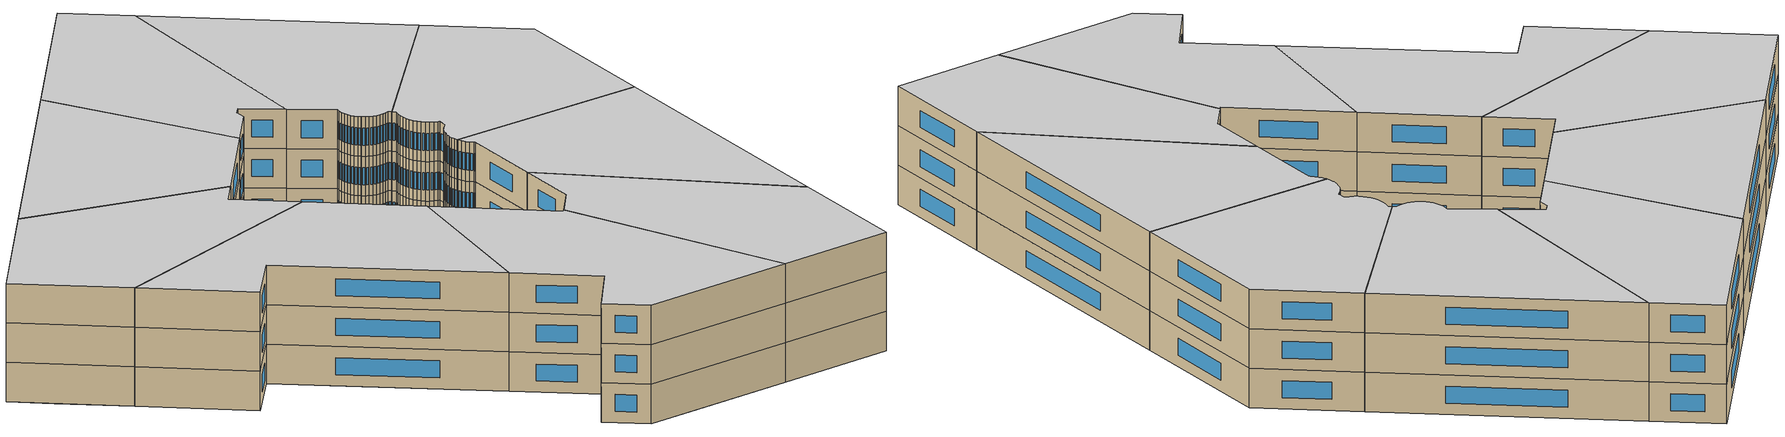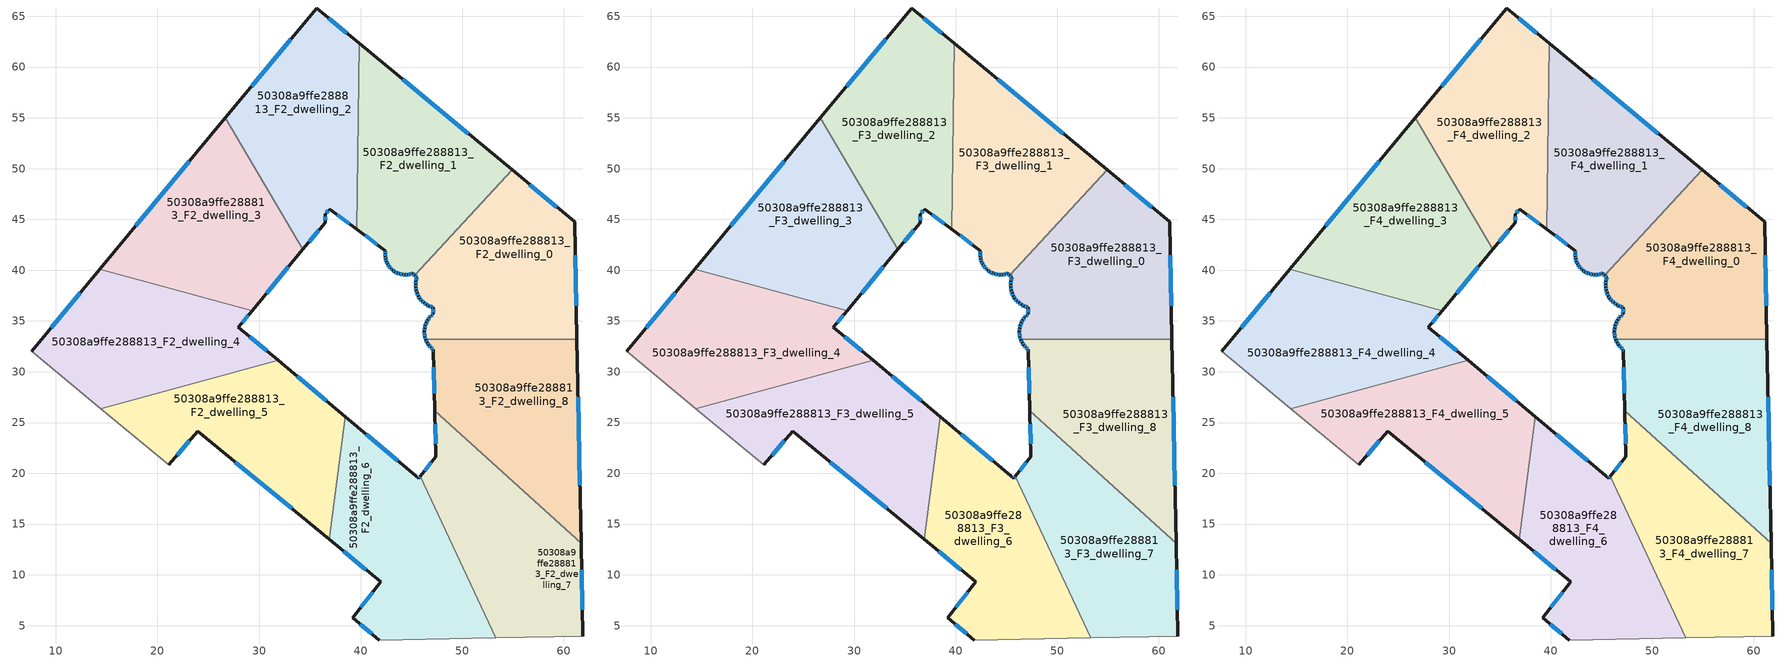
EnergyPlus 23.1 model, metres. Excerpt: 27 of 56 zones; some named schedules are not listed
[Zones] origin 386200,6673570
50308a9ffe288813_F2_dwelling_0
 floor to 50308a9ffe288813_F1_dwelling_8 (EU_floor_Construction): 61.07,44.76 61.21,37.55 46.39,34.59 46.48,34.84 46.62,35.1 46.79,35.34 46.99,35.55 47.15,35.69 47.14,36.33 47.03,36.36 46.76,36.47 46.49,36.61 46.25,36.78 46.03,36.98 45.85,37.21 45.69,37.46 45.57,37.73 45.48,38.02 45.43,38.31 45.42,38.61 45.45,38.9 45.51,39.19 45.54,39.28 45.32,39.49 54.91,49.87 z6
 floor to 50308a9ffe288813_F1_dwelling_7 (EU_floor_Construction): 61.21,37.55 61.3,33.21 46.41,33.21 46.34,33.42 46.3,33.7 46.29,33.91 46.29,34 46.31,34.29 46.38,34.57 46.39,34.59 z6
 wall outside (EU_wall_Construction): 45.69,37.45 45.85,37.21 46.03,36.98 46.25,36.78 46.49,36.61 46.76,36.47 47.03,36.36 47.14,36.33 47.15,35.69 46.99,35.55 46.79,35.34 46.62,35.1 46.48,34.84 46.38,34.57 46.31,34.29 46.29,34 46.29,33.91 46.3,33.7 46.34,33.42 46.41,33.21 / 45.32,39.49 45.54,39.28 45.51,39.19 45.45,38.9 45.42,38.61 45.43,38.31 45.48,38.02 45.57,37.73 45.69,37.46 / 61.3,33.21 61.07,44.76 54.91,49.87 z6:9
 wall to 50308a9ffe288813_F2_dwelling_8 (EU_wall_Construction): 46.41,33.21 61.3,33.21 z6:9
 wall to 50308a9ffe288813_F2_dwelling_1 (EU_wall_Construction): 54.91,49.87 45.32,39.49 z6:9
 window (EU_Window_Construction): 46.36,33.36 46.39,33.27 / 46.31,33.62 46.33,33.5 / 46.29,33.85 46.29,33.76 / 46.31,34.2 46.29,34.08 / 46.36,34.49 46.33,34.37 / 46.45,34.77 46.41,34.65 / 46.58,35.03 46.52,34.92 / 46.74,35.27 46.67,35.17 / 46.93,35.49 46.84,35.4 / 47.1,35.65 47.03,35.59 / 47.14,36.15 47.15,35.87 / 47.06,36.35 47.11,36.34 / 46.84,36.44 46.95,36.39 / 46.57,36.57 46.68,36.51 / 46.32,36.73 46.42,36.66 / 46.1,36.92 46.19,36.84 / 45.9,37.14 45.98,37.05 / 45.74,37.38 45.8,37.28 / 45.6,37.65 45.65,37.54 / 45.5,37.93 45.54,37.81 / 45.44,38.23 45.46,38.1 / 45.42,38.52 45.43,38.39 / 45.44,38.82 45.43,38.69 / 45.5,39.11 45.47,38.98 / 45.53,39.25 45.52,39.21 / 45.38,39.43 45.48,39.34 / 59.31,46.22 56.67,48.41 / 61.24,36.51 61.13,41.46 z6.86:8.14
50308a9ffe288813_F2_dwelling_1
 floor to 50308a9ffe288813_F1_dwelling_9 (EU_floor_Construction): 53.08,51.39 44.26,39.56 44.11,39.58 43.85,39.64 43.61,39.73 43.37,39.85 43.16,40 43.13,40.03 42.97,40.18 42.8,40.39 42.66,40.61 42.55,40.85 42.47,41.1 42.43,41.36 42.42,41.62 42.45,41.89 42.45,41.93 39.64,44.02 39.85,62.36 z6
 floor to 50308a9ffe288813_F1_dwelling_8 (EU_floor_Construction): 54.91,49.87 45.32,39.49 45.12,39.67 44.89,39.61 44.63,39.56 44.37,39.55 44.26,39.56 53.08,51.39 z6
 wall outside (EU_wall_Construction): 39.64,44.02 42.45,41.93 42.45,41.89 42.42,41.62 42.43,41.36 42.47,41.1 42.55,40.85 42.66,40.61 42.8,40.39 42.97,40.18 43.13,40.03 43.16,40 43.37,39.85 43.61,39.73 43.85,39.64 44.11,39.58 44.37,39.55 44.63,39.56 44.89,39.61 45.12,39.67 45.32,39.49 / 54.91,49.87 39.85,62.36 z6:9
 wall to 50308a9ffe288813_F2_dwelling_2 (EU_wall_Construction): 39.85,62.36 39.64,44.02 z6:9
 window (EU_Window_Construction): 45.18,39.62 45.27,39.54 / 44.96,39.62 45.06,39.65 / 44.71,39.57 44.82,39.59 / 44.45,39.55 44.56,39.56 / 44.18,39.57 44.3,39.56 / 43.93,39.62 44.04,39.59 / 43.68,39.7 43.78,39.66 / 43.44,39.82 43.54,39.76 / 43.22,39.96 43.31,39.9 / 43.01,40.14 43.09,40.07 / 42.85,40.33 42.92,40.24 / 42.7,40.55 42.76,40.45 / 42.58,40.78 42.63,40.68 / 42.49,41.03 42.53,40.92 / 42.44,41.29 42.46,41.18 / 42.42,41.55 42.43,41.44 / 42.44,41.81 42.43,41.7 / 40.45,43.42 41.65,42.53 / 50.61,53.44 44.15,58.79 z6.86:8.14
50308a9ffe288813_F2_dwelling_2
 floor to 50308a9ffe288813_F1_dwelling_0 (EU_floor_Construction): 39.52,62.63 39.52,44.11 36.95,46.01 36.52,45.5 36.52,44.68 34.72,42.51 27.67,56.17 35.68,65.82 z6
 floor to 50308a9ffe288813_F1_dwelling_9 (EU_floor_Construction): 39.85,62.36 39.64,44.02 39.52,44.11 39.52,62.63 z6
 floor to 50308a9ffe288813_F1_dwelling_1 (EU_floor_Construction): 27.67,56.17 34.72,42.51 34.33,42.04 26.69,55 z6
 wall outside (EU_wall_Construction): 34.33,42.04 36.52,44.68 36.52,45.5 36.95,46.01 39.64,44.02 / 39.85,62.36 35.68,65.82 26.69,55 z6:9
 wall to 50308a9ffe288813_F2_dwelling_3 (EU_wall_Construction): 26.69,55 34.33,42.04 z6:9
 window (EU_Window_Construction): 37.72,45.44 38.87,44.59 / 36.64,45.65 36.83,45.87 / 36.52,44.92 36.52,45.27 / 34.95,42.79 35.89,43.93 / 33.11,62.73 29.26,58.09 / 38.66,63.35 36.87,64.83 z6.86:8.14
50308a9ffe288813_F2_dwelling_3
 floor to 50308a9ffe288813_F1_dwelling_1 (EU_floor_Construction): 26.69,55 34.33,42.04 30.21,37.08 16.52,42.76 z6
 floor to 50308a9ffe288813_F1_dwelling_2 (EU_floor_Construction): 30.21,37.08 29.32,36 14.31,40.09 16.52,42.76 z6
 wall outside (EU_wall_Construction): 29.32,36 34.33,42.04 / 26.69,55 14.31,40.09 z6:9
 wall to 50308a9ffe288813_F2_dwelling_4 (EU_wall_Construction): 14.31,40.09 29.32,36 z6:9
 window (EU_Window_Construction): 30.75,37.73 32.89,40.31 / 23.15,50.74 17.85,44.35 z6.86:8.14
50308a9ffe288813_F2_dwelling_4
 floor to 50308a9ffe288813_F1_dwelling_2 (EU_floor_Construction): 29.32,36 27.98,34.38 30.58,32.21 10.16,29.91 7.61,32.03 14.31,40.09 z6
 floor to 50308a9ffe288813_F1_dwelling_3 (EU_floor_Construction): 31.87,31.12 14.44,26.36 10.16,29.91 30.58,32.21 z6
 wall outside (EU_wall_Construction): 31.87,31.12 27.98,34.38 29.32,36 / 14.31,40.09 7.61,32.03 z6:9
 wall to 50308a9ffe288813_F2_dwelling_5 (EU_wall_Construction): 14.44,26.36 31.87,31.12 z6:9
 wall adiabatic (EU_wall_Construction): 7.61,32.03 14.44,26.36 z6:9
 window (EU_Window_Construction): 28.36,34.85 28.93,35.54 / 30.76,32.05 29.09,33.45 / 12.39,37.79 9.52,34.33 z6.86:8.14
50308a9ffe288813_F2_dwelling_5
 floor to 50308a9ffe288813_F1_dwelling_3 (EU_floor_Construction): 35.49,28.1 29.06,19.96 23.97,24.15 21.11,20.82 14.44,26.36 31.87,31.12 z6
 floor to 50308a9ffe288813_F1_dwelling_4 (EU_floor_Construction): 38.51,25.57 36.91,13.5 29.06,19.96 35.49,28.1 z6
 wall outside (EU_wall_Construction): 38.51,25.57 31.87,31.12 / 21.11,20.82 23.97,24.15 36.91,13.5 z6:9
 wall adiabatic (EU_wall_Construction): 14.44,26.36 21.11,20.82 z6:9
 wall to 50308a9ffe288813_F2_dwelling_6 (EU_wall_Construction): 36.91,13.5 38.51,25.57 z6:9
 window (EU_Window_Construction): 36.61,27.16 33.77,29.54 / 27.67,21.1 33.21,16.54 / 21.93,21.77 23.15,23.19 z6.86:8.14
50308a9ffe288813_F2_dwelling_6
 floor to 50308a9ffe288813_F1_dwelling_4 (EU_floor_Construction): 41.75,22.86 45.87,3.66 41.86,3.58 39.22,5.78 41.98,9.31 36.91,13.5 38.51,25.57 z6
 floor to 50308a9ffe288813_F1_dwelling_5 (EU_floor_Construction): 45.87,19.69 53.33,3.8 45.87,3.66 41.75,22.86 45.73,19.52 z6
 wall outside (EU_wall_Construction): 36.91,13.5 41.98,9.31 39.22,5.78 41.86,3.58 / 45.87,19.69 45.73,19.52 38.51,25.57 z6:9
 wall to 50308a9ffe288813_F2_dwelling_7 (EU_wall_Construction): 53.33,3.8 45.87,19.69 z6:9
 wall adiabatic (EU_wall_Construction): 41.86,3.58 53.33,3.8 z6:9
 window (EU_Window_Construction): 41.19,8.31 40.01,6.79 / 38.36,12.3 40.53,10.51 / 43.67,21.25 40.57,23.84 / 45.83,19.64 45.77,19.57 / 39.97,5.15 41.11,4.21 z6.86:8.14
50308a9ffe288813_F2_dwelling_7
 floor to 50308a9ffe288813_F1_dwelling_5 (EU_floor_Construction): 47.41,21.62 47.41,21.93 59.99,3.92 53.33,3.8 45.87,19.69 z6
 floor to 50308a9ffe288813_F1_dwelling_6 (EU_floor_Construction): 61.71,13.09 61.9,3.96 59.99,3.92 47.41,21.93 47.31,26.15 z6
 wall outside (EU_wall_Construction): 47.31,26.15 47.41,21.62 45.87,19.69 / 61.9,3.96 61.71,13.09 z6:9
 wall to 50308a9ffe288813_F2_dwelling_8 (EU_wall_Construction): 61.71,13.09 47.31,26.15 z6:9
 wall adiabatic (EU_wall_Construction): 53.33,3.8 61.9,3.96 z6:9
 window (EU_Window_Construction): 46.97,21.07 46.31,20.24 / 47.34,24.85 47.39,22.91 / 61.84,6.57 61.76,10.48 z6.86:8.14
50308a9ffe288813_F2_dwelling_8
 floor to 50308a9ffe288813_F1_dwelling_6 (EU_floor_Construction): 61.58,19.57 61.71,13.09 47.31,26.15 47.26,28.43 z6
 floor to 50308a9ffe288813_F1_dwelling_7 (EU_floor_Construction): 61.3,33.21 61.58,19.57 47.26,28.43 47.18,32.14 47.1,32.2 46.89,32.4 46.71,32.62 46.55,32.87 46.43,33.14 46.41,33.21 z6
 wall outside (EU_wall_Construction): 46.41,33.21 46.43,33.14 46.55,32.87 46.71,32.62 46.89,32.4 47.1,32.2 47.18,32.14 47.31,26.15 / 61.71,13.09 61.3,33.21 z6:9
 window (EU_Window_Construction): 47.22,30.43 47.28,27.86 / 47.13,32.18 47.16,32.16 / 46.95,32.34 47.04,32.26 / 46.76,32.56 46.84,32.46 / 46.6,32.8 46.66,32.7 / 46.46,33.06 46.52,32.95 / 61.59,18.84 61.42,27.46 z6.86:8.14
50308a9ffe288813_F3_dwelling_0
 floor to 50308a9ffe288813_F2_dwelling_0 (EU_floor_Construction): 61.07,44.76 61.3,33.21 46.41,33.21 46.34,33.42 46.3,33.7 46.29,33.91 46.29,34 46.31,34.29 46.38,34.57 46.48,34.84 46.62,35.1 46.79,35.34 46.99,35.55 47.15,35.69 47.14,36.33 47.03,36.36 46.76,36.47 46.49,36.61 46.25,36.78 46.03,36.98 45.85,37.21 45.69,37.45 45.57,37.73 45.48,38.02 45.43,38.31 45.42,38.61 45.45,38.9 45.51,39.19 45.54,39.28 45.32,39.49 54.91,49.87 z9
 wall outside (EU_wall_Construction): 45.69,37.45 45.85,37.21 46.03,36.98 46.25,36.78 46.49,36.61 46.76,36.47 47.03,36.36 47.14,36.33 47.15,35.69 46.99,35.55 46.79,35.34 46.62,35.1 46.48,34.84 46.38,34.57 46.31,34.29 46.29,34 46.29,33.91 46.3,33.7 46.34,33.42 46.41,33.21 / 45.32,39.49 45.54,39.28 45.51,39.19 45.45,38.9 45.42,38.61 45.43,38.31 45.48,38.02 45.57,37.73 45.69,37.46 / 61.3,33.21 61.07,44.76 54.91,49.87 z9:12
 wall to 50308a9ffe288813_F3_dwelling_8 (EU_wall_Construction): 46.41,33.21 61.3,33.21 z9:12
 wall to 50308a9ffe288813_F3_dwelling_1 (EU_wall_Construction): 54.91,49.87 45.32,39.49 z9:12
 window (EU_Window_Construction): 46.36,33.36 46.39,33.27 / 46.31,33.62 46.33,33.5 / 46.29,33.85 46.29,33.76 / 46.31,34.2 46.29,34.08 / 46.36,34.49 46.33,34.37 / 46.45,34.77 46.41,34.65 / 46.58,35.03 46.52,34.92 / 46.74,35.27 46.67,35.17 / 46.93,35.49 46.84,35.4 / 47.1,35.65 47.03,35.59 / 47.14,36.15 47.15,35.87 / 47.06,36.35 47.11,36.34 / 46.84,36.44 46.95,36.39 / 46.57,36.57 46.68,36.51 / 46.32,36.73 46.42,36.66 / 46.1,36.92 46.19,36.84 / 45.9,37.14 45.98,37.05 / 45.74,37.38 45.8,37.28 / 45.6,37.65 45.65,37.54 / 45.5,37.93 45.54,37.81 / 45.44,38.23 45.46,38.1 / 45.42,38.52 45.43,38.39 / 45.44,38.82 45.43,38.69 / 45.5,39.11 45.47,38.98 / 45.53,39.25 45.52,39.21 / 45.38,39.43 45.48,39.34 / 59.31,46.22 56.67,48.41 / 61.24,36.51 61.13,41.46 z9.86:11.14
50308a9ffe288813_F3_dwelling_1
 floor to 50308a9ffe288813_F2_dwelling_1 (EU_floor_Construction): 54.91,49.87 45.32,39.49 45.12,39.67 44.89,39.61 44.63,39.56 44.37,39.55 44.11,39.58 43.85,39.64 43.61,39.73 43.37,39.85 43.16,40 43.13,40.03 42.97,40.18 42.8,40.39 42.66,40.61 42.55,40.85 42.47,41.1 42.43,41.36 42.42,41.62 42.45,41.89 42.45,41.93 39.64,44.02 39.85,62.36 z9
 wall outside (EU_wall_Construction): 39.64,44.02 42.45,41.93 42.45,41.89 42.42,41.62 42.43,41.36 42.47,41.1 42.55,40.85 42.66,40.61 42.8,40.39 42.97,40.18 43.13,40.03 43.16,40 43.37,39.85 43.61,39.73 43.85,39.64 44.11,39.58 44.37,39.55 44.63,39.56 44.89,39.61 45.12,39.67 45.32,39.49 / 54.91,49.87 39.85,62.36 z9:12
 wall to 50308a9ffe288813_F3_dwelling_2 (EU_wall_Construction): 39.85,62.36 39.64,44.02 z9:12
 window (EU_Window_Construction): 45.18,39.62 45.27,39.54 / 44.96,39.62 45.06,39.65 / 44.71,39.57 44.82,39.59 / 44.45,39.55 44.56,39.56 / 44.18,39.57 44.3,39.56 / 43.93,39.62 44.04,39.59 / 43.68,39.7 43.78,39.66 / 43.44,39.82 43.54,39.76 / 43.22,39.96 43.31,39.9 / 43.01,40.14 43.09,40.07 / 42.85,40.33 42.92,40.24 / 42.7,40.55 42.76,40.45 / 42.58,40.78 42.63,40.68 / 42.49,41.03 42.53,40.92 / 42.44,41.29 42.46,41.18 / 42.42,41.55 42.43,41.44 / 42.44,41.81 42.43,41.7 / 40.45,43.42 41.65,42.53 / 50.61,53.44 44.15,58.79 z9.86:11.14
50308a9ffe288813_F3_dwelling_2
 floor to 50308a9ffe288813_F2_dwelling_2 (EU_floor_Construction): 39.85,62.36 39.64,44.02 36.95,46.01 36.52,45.5 36.52,44.68 34.33,42.04 26.69,55 35.68,65.82 z9
 wall outside (EU_wall_Construction): 34.33,42.04 36.52,44.68 36.52,45.5 36.95,46.01 39.64,44.02 / 39.85,62.36 35.68,65.82 26.69,55 z9:12
 wall to 50308a9ffe288813_F3_dwelling_3 (EU_wall_Construction): 26.69,55 34.33,42.04 z9:12
 window (EU_Window_Construction): 37.72,45.44 38.87,44.59 / 36.64,45.65 36.83,45.87 / 36.52,44.92 36.52,45.27 / 34.95,42.79 35.89,43.93 / 33.11,62.73 29.26,58.09 / 38.66,63.35 36.87,64.83 z9.86:11.14
50308a9ffe288813_F3_dwelling_3
 floor to 50308a9ffe288813_F2_dwelling_3 (EU_floor_Construction): 26.69,55 34.33,42.04 29.32,36 14.31,40.09 z9
 wall outside (EU_wall_Construction): 29.32,36 34.33,42.04 / 26.69,55 14.31,40.09 z9:12
 wall to 50308a9ffe288813_F3_dwelling_4 (EU_wall_Construction): 14.31,40.09 29.32,36 z9:12
 window (EU_Window_Construction): 30.75,37.73 32.89,40.31 / 23.15,50.74 17.85,44.35 z9.86:11.14
50308a9ffe288813_F3_dwelling_4
 floor to 50308a9ffe288813_F2_dwelling_4 (EU_floor_Construction): 29.32,36 27.98,34.38 31.87,31.12 14.44,26.36 7.61,32.03 14.31,40.09 z9
 wall outside (EU_wall_Construction): 31.87,31.12 27.98,34.38 29.32,36 / 14.31,40.09 7.61,32.03 z9:12
 wall to 50308a9ffe288813_F3_dwelling_5 (EU_wall_Construction): 14.44,26.36 31.87,31.12 z9:12
 wall adiabatic (EU_wall_Construction): 7.61,32.03 14.44,26.36 z9:12
 window (EU_Window_Construction): 28.36,34.85 28.93,35.54 / 30.76,32.05 29.09,33.45 / 12.39,37.79 9.52,34.33 z9.86:11.14
50308a9ffe288813_F3_dwelling_5
 floor to 50308a9ffe288813_F2_dwelling_5 (EU_floor_Construction): 38.51,25.57 36.91,13.5 23.97,24.15 21.11,20.82 14.44,26.36 31.87,31.12 z9
 wall outside (EU_wall_Construction): 38.51,25.57 31.87,31.12 / 21.11,20.82 23.97,24.15 36.91,13.5 z9:12
 wall adiabatic (EU_wall_Construction): 14.44,26.36 21.11,20.82 z9:12
 wall to 50308a9ffe288813_F3_dwelling_6 (EU_wall_Construction): 36.91,13.5 38.51,25.57 z9:12
 window (EU_Window_Construction): 36.61,27.16 33.77,29.54 / 27.67,21.1 33.21,16.54 / 21.93,21.77 23.15,23.19 z9.86:11.14
50308a9ffe288813_F3_dwelling_6
 floor to 50308a9ffe288813_F2_dwelling_6 (EU_floor_Construction): 45.87,19.69 53.33,3.8 41.86,3.58 39.22,5.78 41.98,9.31 36.91,13.5 38.51,25.57 45.73,19.52 z9
 wall outside (EU_wall_Construction): 36.91,13.5 41.98,9.31 39.22,5.78 41.86,3.58 / 45.87,19.69 45.73,19.52 38.51,25.57 z9:12
 wall to 50308a9ffe288813_F3_dwelling_7 (EU_wall_Construction): 53.33,3.8 45.87,19.69 z9:12
 wall adiabatic (EU_wall_Construction): 41.86,3.58 53.33,3.8 z9:12
 window (EU_Window_Construction): 41.19,8.31 40.01,6.79 / 38.36,12.3 40.53,10.51 / 43.67,21.25 40.57,23.84 / 45.83,19.64 45.77,19.57 / 39.97,5.15 41.11,4.21 z9.86:11.14
50308a9ffe288813_F3_dwelling_7
 floor to 50308a9ffe288813_F2_dwelling_7 (EU_floor_Construction): 61.71,13.09 61.9,3.96 53.33,3.8 45.87,19.69 47.41,21.62 47.31,26.15 z9
 wall outside (EU_wall_Construction): 47.31,26.15 47.41,21.62 45.87,19.69 / 61.9,3.96 61.71,13.09 z9:12
 wall to 50308a9ffe288813_F3_dwelling_8 (EU_wall_Construction): 61.71,13.09 47.31,26.15 z9:12
 wall adiabatic (EU_wall_Construction): 53.33,3.8 61.9,3.96 z9:12
 window (EU_Window_Construction): 46.97,21.07 46.31,20.24 / 47.34,24.85 47.39,22.91 / 61.84,6.57 61.76,10.48 z9.86:11.14
50308a9ffe288813_F3_dwelling_8
 floor to 50308a9ffe288813_F2_dwelling_8 (EU_floor_Construction): 61.3,33.21 61.71,13.09 47.31,26.15 47.18,32.14 47.1,32.2 46.89,32.4 46.71,32.62 46.55,32.87 46.43,33.14 46.41,33.21 z9
 wall outside (EU_wall_Construction): 46.41,33.21 46.43,33.14 46.55,32.87 46.71,32.62 46.89,32.4 47.1,32.2 47.18,32.14 47.31,26.15 / 61.71,13.09 61.3,33.21 z9:12
 window (EU_Window_Construction): 47.22,30.43 47.28,27.86 / 47.13,32.18 47.16,32.16 / 46.95,32.34 47.04,32.26 / 46.76,32.56 46.84,32.46 / 46.6,32.8 46.66,32.7 / 46.46,33.06 46.52,32.95 / 61.59,18.84 61.42,27.46 z9.86:11.14
50308a9ffe288813_F4_dwelling_0
 floor to 50308a9ffe288813_F3_dwelling_0 (EU_floor_Construction): 61.07,44.76 61.3,33.21 46.41,33.21 46.34,33.42 46.3,33.7 46.29,33.91 46.29,34 46.31,34.29 46.38,34.57 46.48,34.84 46.62,35.1 46.79,35.34 46.99,35.55 47.15,35.69 47.14,36.33 47.03,36.36 46.76,36.47 46.49,36.61 46.25,36.78 46.03,36.98 45.85,37.21 45.69,37.45 45.57,37.73 45.48,38.02 45.43,38.31 45.42,38.61 45.45,38.9 45.51,39.19 45.54,39.28 45.32,39.49 54.91,49.87 z12
 wall outside (EU_wall_Construction): 45.69,37.45 45.85,37.21 46.03,36.98 46.25,36.78 46.49,36.61 46.76,36.47 47.03,36.36 47.14,36.33 47.15,35.69 46.99,35.55 46.79,35.34 46.62,35.1 46.48,34.84 46.38,34.57 46.31,34.29 46.29,34 46.29,33.91 46.3,33.7 46.34,33.42 46.41,33.21 / 45.32,39.49 45.54,39.28 45.51,39.19 45.45,38.9 45.42,38.61 45.43,38.31 45.48,38.02 45.57,37.73 45.69,37.46 / 61.3,33.21 61.07,44.76 54.91,49.87 z12:15
 wall to 50308a9ffe288813_F4_dwelling_8 (EU_wall_Construction): 46.41,33.21 61.3,33.21 z12:15
 wall to 50308a9ffe288813_F4_dwelling_1 (EU_wall_Construction): 54.91,49.87 45.32,39.49 z12:15
 window (EU_Window_Construction): 46.36,33.36 46.39,33.27 / 46.31,33.62 46.33,33.5 / 46.29,33.85 46.29,33.76 / 46.31,34.2 46.29,34.08 / 46.36,34.49 46.33,34.37 / 46.45,34.77 46.41,34.65 / 46.58,35.03 46.52,34.92 / 46.74,35.27 46.67,35.17 / 46.93,35.49 46.84,35.4 / 47.1,35.65 47.03,35.59 / 47.14,36.15 47.15,35.87 / 47.06,36.35 47.11,36.34 / 46.84,36.44 46.95,36.39 / 46.57,36.57 46.68,36.51 / 46.32,36.73 46.42,36.66 / 46.1,36.92 46.19,36.84 / 45.9,37.14 45.98,37.05 / 45.74,37.38 45.8,37.28 / 45.6,37.65 45.65,37.54 / 45.5,37.93 45.54,37.81 / 45.44,38.23 45.46,38.1 / 45.42,38.52 45.43,38.39 / 45.44,38.82 45.43,38.69 / 45.5,39.11 45.47,38.98 / 45.53,39.25 45.52,39.21 / 45.38,39.43 45.48,39.34 / 59.31,46.22 56.67,48.41 / 61.24,36.51 61.13,41.46 z12.86:14.14
 ceiling to 50308a9ffe288813_F5_dwelling_0 (EU_floor_Construction): 61.3,33.21 61.07,44.76 54.91,49.87 45.32,39.49 45.54,39.28 45.51,39.19 45.45,38.9 45.42,38.61 45.43,38.31 45.48,38.02 45.57,37.73 45.69,37.45 45.85,37.21 46.03,36.98 46.25,36.78 46.49,36.61 46.76,36.47 47.03,36.36 47.14,36.33 47.15,35.69 46.99,35.55 46.79,35.34 46.62,35.1 46.48,34.84 46.38,34.57 46.31,34.29 46.29,34 46.29,33.91 46.3,33.7 46.34,33.42 46.41,33.21 z15
50308a9ffe288813_F4_dwelling_1
 floor to 50308a9ffe288813_F3_dwelling_1 (EU_floor_Construction): 54.91,49.87 45.32,39.49 45.12,39.67 44.89,39.61 44.63,39.56 44.37,39.55 44.11,39.58 43.85,39.64 43.61,39.73 43.37,39.85 43.16,40 43.13,40.03 42.97,40.18 42.8,40.39 42.66,40.61 42.55,40.85 42.47,41.1 42.43,41.36 42.42,41.62 42.45,41.89 42.45,41.93 39.64,44.02 39.85,62.36 z12
 wall outside (EU_wall_Construction): 39.64,44.02 42.45,41.93 42.45,41.89 42.42,41.62 42.43,41.36 42.47,41.1 42.55,40.85 42.66,40.61 42.8,40.39 42.97,40.18 43.13,40.03 43.16,40 43.37,39.85 43.61,39.73 43.85,39.64 44.11,39.58 44.37,39.55 44.63,39.56 44.89,39.61 45.12,39.67 45.32,39.49 / 54.91,49.87 39.85,62.36 z12:15
 wall to 50308a9ffe288813_F4_dwelling_2 (EU_wall_Construction): 39.85,62.36 39.64,44.02 z12:15
 window (EU_Window_Construction): 45.18,39.62 45.27,39.54 / 44.96,39.62 45.06,39.65 / 44.71,39.57 44.82,39.59 / 44.45,39.55 44.56,39.56 / 44.18,39.57 44.3,39.56 / 43.93,39.62 44.04,39.59 / 43.68,39.7 43.78,39.66 / 43.44,39.82 43.54,39.76 / 43.22,39.96 43.31,39.9 / 43.01,40.14 43.09,40.07 / 42.85,40.33 42.92,40.24 / 42.7,40.55 42.76,40.45 / 42.58,40.78 42.63,40.68 / 42.49,41.03 42.53,40.92 / 42.44,41.29 42.46,41.18 / 42.42,41.55 42.43,41.44 / 42.44,41.81 42.43,41.7 / 40.45,43.42 41.65,42.53 / 50.61,53.44 44.15,58.79 z12.86:14.14
 ceiling to 50308a9ffe288813_F5_dwelling_1 (EU_floor_Construction): 45.32,39.49 54.91,49.87 39.85,62.36 39.64,44.02 42.45,41.93 42.45,41.89 42.42,41.62 42.43,41.36 42.47,41.1 42.55,40.85 42.66,40.61 42.8,40.39 42.97,40.18 43.13,40.03 43.16,40 43.37,39.85 43.61,39.73 43.85,39.64 44.11,39.58 44.37,39.55 44.63,39.56 44.89,39.61 45.12,39.67 z15
50308a9ffe288813_F4_dwelling_2
 floor to 50308a9ffe288813_F3_dwelling_2 (EU_floor_Construction): 39.85,62.36 39.64,44.02 36.95,46.01 36.52,45.5 36.52,44.68 34.33,42.04 26.69,55 35.68,65.82 z12
 wall outside (EU_wall_Construction): 34.33,42.04 36.52,44.68 36.52,45.5 36.95,46.01 39.64,44.02 / 39.85,62.36 35.68,65.82 26.69,55 z12:15
 wall to 50308a9ffe288813_F4_dwelling_3 (EU_wall_Construction): 26.69,55 34.33,42.04 z12:15
 window (EU_Window_Construction): 37.72,45.44 38.87,44.59 / 36.64,45.65 36.83,45.87 / 36.52,44.92 36.52,45.27 / 34.95,42.79 35.89,43.93 / 33.11,62.73 29.26,58.09 / 38.66,63.35 36.87,64.83 z12.86:14.14
 ceiling to 50308a9ffe288813_F5_dwelling_2 (EU_floor_Construction): 39.64,44.02 39.85,62.36 35.68,65.82 26.69,55 34.33,42.04 36.52,44.68 36.52,45.5 36.95,46.01 z15
50308a9ffe288813_F4_dwelling_3
 floor to 50308a9ffe288813_F3_dwelling_3 (EU_floor_Construction): 26.69,55 34.33,42.04 29.32,36 14.31,40.09 z12
 wall outside (EU_wall_Construction): 29.32,36 34.33,42.04 / 26.69,55 14.31,40.09 z12:15
 wall to 50308a9ffe288813_F4_dwelling_4 (EU_wall_Construction): 14.31,40.09 29.32,36 z12:15
 window (EU_Window_Construction): 30.75,37.73 32.89,40.31 / 23.15,50.74 17.85,44.35 z12.86:14.14
 ceiling to 50308a9ffe288813_F5_dwelling_3 (EU_floor_Construction): 29.32,36 34.33,42.04 26.69,55 14.31,40.09 z15
50308a9ffe288813_F4_dwelling_4
 floor to 50308a9ffe288813_F3_dwelling_4 (EU_floor_Construction): 29.32,36 27.98,34.38 31.87,31.12 14.44,26.36 7.61,32.03 14.31,40.09 z12
 wall outside (EU_wall_Construction): 31.87,31.12 27.98,34.38 29.32,36 / 14.31,40.09 7.61,32.03 z12:15
 wall to 50308a9ffe288813_F4_dwelling_5 (EU_wall_Construction): 14.44,26.36 31.87,31.12 z12:15
 wall adiabatic (EU_wall_Construction): 7.61,32.03 14.44,26.36 z12:15
 window (EU_Window_Construction): 28.36,34.85 28.93,35.54 / 30.76,32.05 29.09,33.45 / 12.39,37.79 9.52,34.33 z12.86:14.14
 ceiling to 50308a9ffe288813_F5_dwelling_4 (EU_floor_Construction): 31.87,31.12 27.98,34.38 29.32,36 14.31,40.09 7.61,32.03 14.44,26.36 z15
50308a9ffe288813_F4_dwelling_5
 floor to 50308a9ffe288813_F3_dwelling_5 (EU_floor_Construction): 38.51,25.57 36.91,13.5 23.97,24.15 21.11,20.82 14.44,26.36 31.87,31.12 z12
 wall outside (EU_wall_Construction): 38.51,25.57 31.87,31.12 / 21.11,20.82 23.97,24.15 36.91,13.5 z12:15
 wall adiabatic (EU_wall_Construction): 14.44,26.36 21.11,20.82 z12:15
 wall to 50308a9ffe288813_F4_dwelling_6 (EU_wall_Construction): 36.91,13.5 38.51,25.57 z12:15
 window (EU_Window_Construction): 36.61,27.16 33.77,29.54 / 27.67,21.1 33.21,16.54 / 21.93,21.77 23.15,23.19 z12.86:14.14
 ceiling to 50308a9ffe288813_F5_dwelling_5 (EU_floor_Construction): 36.91,13.5 38.51,25.57 31.87,31.12 14.44,26.36 21.11,20.82 23.97,24.15 z15
50308a9ffe288813_F4_dwelling_6
 floor to 50308a9ffe288813_F3_dwelling_6 (EU_floor_Construction): 45.87,19.69 53.33,3.8 41.86,3.58 39.22,5.78 41.98,9.31 36.91,13.5 38.51,25.57 45.73,19.52 z12
 wall outside (EU_wall_Construction): 36.91,13.5 41.98,9.31 39.22,5.78 41.86,3.58 / 45.87,19.69 45.73,19.52 38.51,25.57 z12:15
 wall to 50308a9ffe288813_F4_dwelling_7 (EU_wall_Construction): 53.33,3.8 45.87,19.69 z12:15
 wall adiabatic (EU_wall_Construction): 41.86,3.58 53.33,3.8 z12:15
 window (EU_Window_Construction): 41.19,8.31 40.01,6.79 / 38.36,12.3 40.53,10.51 / 43.67,21.25 40.57,23.84 / 45.83,19.64 45.77,19.57 / 39.97,5.15 41.11,4.21 z12.86:14.14
 ceiling to 50308a9ffe288813_F5_dwelling_6 (EU_floor_Construction): 53.33,3.8 45.87,19.69 45.73,19.52 38.51,25.57 36.91,13.5 41.98,9.31 39.22,5.78 41.86,3.58 z15
50308a9ffe288813_F4_dwelling_7
 floor to 50308a9ffe288813_F3_dwelling_7 (EU_floor_Construction): 61.71,13.09 61.9,3.96 53.33,3.8 45.87,19.69 47.41,21.62 47.31,26.15 z12
 wall outside (EU_wall_Construction): 47.31,26.15 47.41,21.62 45.87,19.69 / 61.9,3.96 61.71,13.09 z12:15
 wall to 50308a9ffe288813_F4_dwelling_8 (EU_wall_Construction): 61.71,13.09 47.31,26.15 z12:15
 wall adiabatic (EU_wall_Construction): 53.33,3.8 61.9,3.96 z12:15
 window (EU_Window_Construction): 46.97,21.07 46.31,20.24 / 47.34,24.85 47.39,22.91 / 61.84,6.57 61.76,10.48 z12.86:14.14
 ceiling to 50308a9ffe288813_F5_dwelling_7 (EU_floor_Construction): 61.9,3.96 61.71,13.09 47.31,26.15 47.41,21.62 45.87,19.69 53.33,3.8 z15
50308a9ffe288813_F4_dwelling_8
 floor to 50308a9ffe288813_F3_dwelling_8 (EU_floor_Construction): 61.3,33.21 61.71,13.09 47.31,26.15 47.18,32.14 47.1,32.2 46.89,32.4 46.71,32.62 46.55,32.87 46.43,33.14 46.41,33.21 z12
 wall outside (EU_wall_Construction): 46.41,33.21 46.43,33.14 46.55,32.87 46.71,32.62 46.89,32.4 47.1,32.2 47.18,32.14 47.31,26.15 / 61.71,13.09 61.3,33.21 z12:15
 window (EU_Window_Construction): 47.22,30.43 47.28,27.86 / 47.13,32.18 47.16,32.16 / 46.95,32.34 47.04,32.26 / 46.76,32.56 46.84,32.46 / 46.6,32.8 46.66,32.7 / 46.46,33.06 46.52,32.95 / 61.59,18.84 61.42,27.46 z12.86:14.14
 ceiling to 50308a9ffe288813_F5_dwelling_8 (EU_floor_Construction): 61.71,13.09 61.3,33.21 46.41,33.21 46.43,33.14 46.55,32.87 46.71,32.62 46.89,32.4 47.1,32.2 47.18,32.14 47.31,26.15 z15
[Building]
EU S2 Campaign: North Axis=0; Terrain=City; Solar Distribution=FullExterior
[Site:Location]
Helsinki-Vantaa.AP: Latitude=60.317; Longitude=24.963; Time Zone=2; Elevation=54.6
[SizingPeriod:WeatherFileDays]
AnnualSizingPeriod: Begin Month=1; Begin Day of Month=1; End Month=12; End Day of Month=31; Day of Week for Start Day=Monday; Use Weather File Daylight Saving Period=No; Use Weather File Rain and Snow Indicators=No
[MATERIAL]
EU_InternalMass_Material: Roughness=MediumRough; Thickness=0.1; Conductivity=1; Density=1800; Specific Heat=900; Thermal Absorptance=0.9; Solar Absorptance=0.7; Visible Absorptance=0.7
[MATERIAL:NOMASS] Roughness=MediumRough; Thermal Absorptance=0.9; Solar Absorptance=0.7; Visible Absorptance=0.7
Name | Thermal Resistance
EU_wall_NoMass | 1.10183
EU_floor_NoMass | 1.70606
[WINDOWMATERIAL:SIMPLEGLAZINGSYSTEM]
EU_Window_SimpleGlazing: UFactor=3.11035; Solar Heat Gain Coefficient=0.8; Visible Transmittance=0.8
[CONSTRUCTION]
EU_wall_Construction: EU_wall_NoMass
EU_floor_Construction: EU_floor_NoMass
EU_Window_Construction: EU_Window_SimpleGlazing
EU_InternalMass_Construction: EU_InternalMass_Material
[ZONE] Type=1; Multiplier=1; Ceiling Height=autocalculate; Floor Area=autocalculate; Part of Total Floor Area=Yes
Name | Volume
50308a9ffe288813_F2_dwelling_0; 50308a9ffe288813_F3_dwelling_0; 50308a9ffe288813_F4_dwelling_0 | 578.087
50308a9ffe288813_F2_dwelling_1; 50308a9ffe288813_F3_dwelling_1; 50308a9ffe288813_F4_dwelling_1 | 578.091
50308a9ffe288813_F2_dwelling_2; 50308a9ffe288813_F3_dwelling_2; 50308a9ffe288813_F4_dwelling_2 | 578.099
50308a9ffe288813_F2_dwelling_3; 50308a9ffe288813_F3_dwelling_3; 50308a9ffe288813_F4_dwelling_3 | 578.101
50308a9ffe288813_F2_dwelling_4; 50308a9ffe288813_F3_dwelling_4; 50308a9ffe288813_F4_dwelling_4 | 578.094
50308a9ffe288813_F2_dwelling_5; 50308a9ffe288813_F3_dwelling_5; 50308a9ffe288813_F4_dwelling_5 | 578.09
50308a9ffe288813_F2_dwelling_6; 50308a9ffe288813_F3_dwelling_6; 50308a9ffe288813_F4_dwelling_6 | 578.093
50308a9ffe288813_F2_dwelling_7; 50308a9ffe288813_F3_dwelling_7; 50308a9ffe288813_F4_dwelling_7 | 578.077
50308a9ffe288813_F2_dwelling_8; 50308a9ffe288813_F3_dwelling_8; 50308a9ffe288813_F4_dwelling_8 | 578.081
[INTERNALMASS] Construction=EU_InternalMass_Construction
Name | Zone or ZoneList | Surface Area
50308a9ffe288813_F2_dwelling_0_EU_InternalMass | 50308a9ffe288813_F2_dwelling_0 | 192.696
50308a9ffe288813_F2_dwelling_1_EU_InternalMass | 50308a9ffe288813_F2_dwelling_1 | 192.697
50308a9ffe288813_F2_dwelling_2_EU_InternalMass | 50308a9ffe288813_F2_dwelling_2 | 192.7
50308a9ffe288813_F2_dwelling_3_EU_InternalMass | 50308a9ffe288813_F2_dwelling_3 | 192.7
50308a9ffe288813_F2_dwelling_4_EU_InternalMass | 50308a9ffe288813_F2_dwelling_4 | 192.698
50308a9ffe288813_F2_dwelling_5_EU_InternalMass | 50308a9ffe288813_F2_dwelling_5 | 192.697
50308a9ffe288813_F2_dwelling_6_EU_InternalMass | 50308a9ffe288813_F2_dwelling_6 | 192.697
50308a9ffe288813_F2_dwelling_7_EU_InternalMass | 50308a9ffe288813_F2_dwelling_7 | 192.692
50308a9ffe288813_F2_dwelling_8_EU_InternalMass | 50308a9ffe288813_F2_dwelling_8 | 192.693
50308a9ffe288813_F3_dwelling_0_EU_InternalMass | 50308a9ffe288813_F3_dwelling_0 | 192.696
50308a9ffe288813_F3_dwelling_1_EU_InternalMass | 50308a9ffe288813_F3_dwelling_1 | 192.697
50308a9ffe288813_F3_dwelling_2_EU_InternalMass | 50308a9ffe288813_F3_dwelling_2 | 192.7
50308a9ffe288813_F3_dwelling_3_EU_InternalMass | 50308a9ffe288813_F3_dwelling_3 | 192.7
50308a9ffe288813_F3_dwelling_4_EU_InternalMass | 50308a9ffe288813_F3_dwelling_4 | 192.698
50308a9ffe288813_F3_dwelling_5_EU_InternalMass | 50308a9ffe288813_F3_dwelling_5 | 192.697
50308a9ffe288813_F3_dwelling_6_EU_InternalMass | 50308a9ffe288813_F3_dwelling_6 | 192.697
50308a9ffe288813_F3_dwelling_7_EU_InternalMass | 50308a9ffe288813_F3_dwelling_7 | 192.692
50308a9ffe288813_F3_dwelling_8_EU_InternalMass | 50308a9ffe288813_F3_dwelling_8 | 192.693
50308a9ffe288813_F4_dwelling_0_EU_InternalMass | 50308a9ffe288813_F4_dwelling_0 | 192.696
50308a9ffe288813_F4_dwelling_1_EU_InternalMass | 50308a9ffe288813_F4_dwelling_1 | 192.697
50308a9ffe288813_F4_dwelling_2_EU_InternalMass | 50308a9ffe288813_F4_dwelling_2 | 192.7
50308a9ffe288813_F4_dwelling_3_EU_InternalMass | 50308a9ffe288813_F4_dwelling_3 | 192.7
50308a9ffe288813_F4_dwelling_4_EU_InternalMass | 50308a9ffe288813_F4_dwelling_4 | 192.698
50308a9ffe288813_F4_dwelling_5_EU_InternalMass | 50308a9ffe288813_F4_dwelling_5 | 192.697
50308a9ffe288813_F4_dwelling_6_EU_InternalMass | 50308a9ffe288813_F4_dwelling_6 | 192.697
50308a9ffe288813_F4_dwelling_7_EU_InternalMass | 50308a9ffe288813_F4_dwelling_7 | 192.692
50308a9ffe288813_F4_dwelling_8_EU_InternalMass | 50308a9ffe288813_F4_dwelling_8 | 192.693
[OTHEREQUIPMENT] Fuel Type=Electricity; Design Level Calculation Method=Watts/Area; Power per Zone Floor Area=1; Fraction Latent=0; Fraction Radiant=0; Fraction Lost=0; Carbon Dioxide Generation Rate=0; EndUse Subcategory=EU_Step8_InternalGains
Name | Zone or ZoneList or Space or SpaceList | Schedule
EU_Step8_InternalGain_50308a9ffe288813_F2_dwelling_0_f000 | 50308a9ffe288813_F2_dwelling_0 | EU_Step8_GainSchedule_50308a9ffe288813_F2_dwelling_0_f000
EU_Step8_InternalGain_50308a9ffe288813_F2_dwelling_1_f000 | 50308a9ffe288813_F2_dwelling_1 | EU_Step8_GainSchedule_50308a9ffe288813_F2_dwelling_1_f000
EU_Step8_InternalGain_50308a9ffe288813_F2_dwelling_2_f000 | 50308a9ffe288813_F2_dwelling_2 | EU_Step8_GainSchedule_50308a9ffe288813_F2_dwelling_2_f000
EU_Step8_InternalGain_50308a9ffe288813_F2_dwelling_3_f000 | 50308a9ffe288813_F2_dwelling_3 | EU_Step8_GainSchedule_50308a9ffe288813_F2_dwelling_3_f000
EU_Step8_InternalGain_50308a9ffe288813_F2_dwelling_4_f000 | 50308a9ffe288813_F2_dwelling_4 | EU_Step8_GainSchedule_50308a9ffe288813_F2_dwelling_4_f000
EU_Step8_InternalGain_50308a9ffe288813_F2_dwelling_5_f000 | 50308a9ffe288813_F2_dwelling_5 | EU_Step8_GainSchedule_50308a9ffe288813_F2_dwelling_5_f000
EU_Step8_InternalGain_50308a9ffe288813_F2_dwelling_6_f000 | 50308a9ffe288813_F2_dwelling_6 | EU_Step8_GainSchedule_50308a9ffe288813_F2_dwelling_6_f000
EU_Step8_InternalGain_50308a9ffe288813_F2_dwelling_7_f000 | 50308a9ffe288813_F2_dwelling_7 | EU_Step8_GainSchedule_50308a9ffe288813_F2_dwelling_7_f000
EU_Step8_InternalGain_50308a9ffe288813_F2_dwelling_8_f000 | 50308a9ffe288813_F2_dwelling_8 | EU_Step8_GainSchedule_50308a9ffe288813_F2_dwelling_8_f000
EU_Step8_InternalGain_50308a9ffe288813_F3_dwelling_0_f000 | 50308a9ffe288813_F3_dwelling_0 | EU_Step8_GainSchedule_50308a9ffe288813_F3_dwelling_0_f000
EU_Step8_InternalGain_50308a9ffe288813_F3_dwelling_1_f000 | 50308a9ffe288813_F3_dwelling_1 | EU_Step8_GainSchedule_50308a9ffe288813_F3_dwelling_1_f000
EU_Step8_InternalGain_50308a9ffe288813_F3_dwelling_2_f000 | 50308a9ffe288813_F3_dwelling_2 | EU_Step8_GainSchedule_50308a9ffe288813_F3_dwelling_2_f000
EU_Step8_InternalGain_50308a9ffe288813_F3_dwelling_3_f000 | 50308a9ffe288813_F3_dwelling_3 | EU_Step8_GainSchedule_50308a9ffe288813_F3_dwelling_3_f000
EU_Step8_InternalGain_50308a9ffe288813_F3_dwelling_4_f000 | 50308a9ffe288813_F3_dwelling_4 | EU_Step8_GainSchedule_50308a9ffe288813_F3_dwelling_4_f000
EU_Step8_InternalGain_50308a9ffe288813_F3_dwelling_5_f000 | 50308a9ffe288813_F3_dwelling_5 | EU_Step8_GainSchedule_50308a9ffe288813_F3_dwelling_5_f000
EU_Step8_InternalGain_50308a9ffe288813_F3_dwelling_6_f000 | 50308a9ffe288813_F3_dwelling_6 | EU_Step8_GainSchedule_50308a9ffe288813_F3_dwelling_6_f000
EU_Step8_InternalGain_50308a9ffe288813_F3_dwelling_7_f000 | 50308a9ffe288813_F3_dwelling_7 | EU_Step8_GainSchedule_50308a9ffe288813_F3_dwelling_7_f000
EU_Step8_InternalGain_50308a9ffe288813_F3_dwelling_8_f000 | 50308a9ffe288813_F3_dwelling_8 | EU_Step8_GainSchedule_50308a9ffe288813_F3_dwelling_8_f000
EU_Step8_InternalGain_50308a9ffe288813_F4_dwelling_0_f000 | 50308a9ffe288813_F4_dwelling_0 | EU_Step8_GainSchedule_50308a9ffe288813_F4_dwelling_0_f000
EU_Step8_InternalGain_50308a9ffe288813_F4_dwelling_1_f000 | 50308a9ffe288813_F4_dwelling_1 | EU_Step8_GainSchedule_50308a9ffe288813_F4_dwelling_1_f000
EU_Step8_InternalGain_50308a9ffe288813_F4_dwelling_2_f000 | 50308a9ffe288813_F4_dwelling_2 | EU_Step8_GainSchedule_50308a9ffe288813_F4_dwelling_2_f000
EU_Step8_InternalGain_50308a9ffe288813_F4_dwelling_3_f000 | 50308a9ffe288813_F4_dwelling_3 | EU_Step8_GainSchedule_50308a9ffe288813_F4_dwelling_3_f000
EU_Step8_InternalGain_50308a9ffe288813_F4_dwelling_4_f000 | 50308a9ffe288813_F4_dwelling_4 | EU_Step8_GainSchedule_50308a9ffe288813_F4_dwelling_4_f000
EU_Step8_InternalGain_50308a9ffe288813_F4_dwelling_5_f000 | 50308a9ffe288813_F4_dwelling_5 | EU_Step8_GainSchedule_50308a9ffe288813_F4_dwelling_5_f000
EU_Step8_InternalGain_50308a9ffe288813_F4_dwelling_6_f000 | 50308a9ffe288813_F4_dwelling_6 | EU_Step8_GainSchedule_50308a9ffe288813_F4_dwelling_6_f000
EU_Step8_InternalGain_50308a9ffe288813_F4_dwelling_7_f000 | 50308a9ffe288813_F4_dwelling_7 | EU_Step8_GainSchedule_50308a9ffe288813_F4_dwelling_7_f000
EU_Step8_InternalGain_50308a9ffe288813_F4_dwelling_8_f000 | 50308a9ffe288813_F4_dwelling_8 | EU_Step8_GainSchedule_50308a9ffe288813_F4_dwelling_8_f000
[ZONEVENTILATION:DESIGNFLOWRATE] Schedule=EU_AlwaysOn; Design Flow Rate Calculation Method=AirChanges/Hour; Air Changes per Hour=0.756316; Ventilation Type=Natural; Fan Pressure Rise=0; Fan Total Efficiency=1; Constant Term Coefficient=1; Temperature Term Coefficient=0; Velocity Term Coefficient=0; Velocity Squared Term Coefficient=0; Minimum Indoor Temperature=-100; Maximum Indoor Temperature=100; Delta Temperature=-100; Minimum Outdoor Temperature=-100; Maximum Outdoor Temperature=100; Maximum Wind Speed=40
Name | Zone or ZoneList or Space or SpaceList
EU_ConstantAir_50308a9ffe288813_F2_dwelling_0 | 50308a9ffe288813_F2_dwelling_0
EU_ConstantAir_50308a9ffe288813_F2_dwelling_1 | 50308a9ffe288813_F2_dwelling_1
EU_ConstantAir_50308a9ffe288813_F2_dwelling_2 | 50308a9ffe288813_F2_dwelling_2
EU_ConstantAir_50308a9ffe288813_F2_dwelling_3 | 50308a9ffe288813_F2_dwelling_3
EU_ConstantAir_50308a9ffe288813_F2_dwelling_4 | 50308a9ffe288813_F2_dwelling_4
EU_ConstantAir_50308a9ffe288813_F2_dwelling_5 | 50308a9ffe288813_F2_dwelling_5
EU_ConstantAir_50308a9ffe288813_F2_dwelling_6 | 50308a9ffe288813_F2_dwelling_6
EU_ConstantAir_50308a9ffe288813_F2_dwelling_7 | 50308a9ffe288813_F2_dwelling_7
EU_ConstantAir_50308a9ffe288813_F2_dwelling_8 | 50308a9ffe288813_F2_dwelling_8
EU_ConstantAir_50308a9ffe288813_F3_dwelling_0 | 50308a9ffe288813_F3_dwelling_0
EU_ConstantAir_50308a9ffe288813_F3_dwelling_1 | 50308a9ffe288813_F3_dwelling_1
EU_ConstantAir_50308a9ffe288813_F3_dwelling_2 | 50308a9ffe288813_F3_dwelling_2
EU_ConstantAir_50308a9ffe288813_F3_dwelling_3 | 50308a9ffe288813_F3_dwelling_3
EU_ConstantAir_50308a9ffe288813_F3_dwelling_4 | 50308a9ffe288813_F3_dwelling_4
EU_ConstantAir_50308a9ffe288813_F3_dwelling_5 | 50308a9ffe288813_F3_dwelling_5
EU_ConstantAir_50308a9ffe288813_F3_dwelling_6 | 50308a9ffe288813_F3_dwelling_6
EU_ConstantAir_50308a9ffe288813_F3_dwelling_7 | 50308a9ffe288813_F3_dwelling_7
EU_ConstantAir_50308a9ffe288813_F3_dwelling_8 | 50308a9ffe288813_F3_dwelling_8
EU_ConstantAir_50308a9ffe288813_F4_dwelling_0 | 50308a9ffe288813_F4_dwelling_0
EU_ConstantAir_50308a9ffe288813_F4_dwelling_1 | 50308a9ffe288813_F4_dwelling_1
EU_ConstantAir_50308a9ffe288813_F4_dwelling_2 | 50308a9ffe288813_F4_dwelling_2
EU_ConstantAir_50308a9ffe288813_F4_dwelling_3 | 50308a9ffe288813_F4_dwelling_3
EU_ConstantAir_50308a9ffe288813_F4_dwelling_4 | 50308a9ffe288813_F4_dwelling_4
EU_ConstantAir_50308a9ffe288813_F4_dwelling_5 | 50308a9ffe288813_F4_dwelling_5
EU_ConstantAir_50308a9ffe288813_F4_dwelling_6 | 50308a9ffe288813_F4_dwelling_6
EU_ConstantAir_50308a9ffe288813_F4_dwelling_7 | 50308a9ffe288813_F4_dwelling_7
EU_ConstantAir_50308a9ffe288813_F4_dwelling_8 | 50308a9ffe288813_F4_dwelling_8
[HVACTEMPLATE:ZONE:IDEALLOADSAIRSYSTEM] System Availability Schedule=EU_AlwaysOn; Maximum Heating Supply Air Temperature=50; Minimum Cooling Supply Air Temperature=13; Maximum Heating Supply Air Humidity Ratio=0.0156; Minimum Cooling Supply Air Humidity Ratio=0.0077; Heating Limit=NoLimit; Cooling Limit=NoLimit; Heating Availability Schedule=EU_AlwaysOn; Cooling Availability Schedule=EU_CoolingOff; Dehumidification Control Type=ConstantSensibleHeatRatio; Cooling Sensible Heat Ratio=0.7; Dehumidification Setpoint=60; Humidification Control Type=None; Humidification Setpoint=30; Outdoor Air Method=None; Outdoor Air Flow Rate per Person=0.00944; Outdoor Air Flow Rate per Zone Floor Area=0; Outdoor Air Flow Rate per Zone=0; Demand Controlled Ventilation Type=None; Outdoor Air Economizer Type=NoEconomizer; Heat Recovery Type=None; Sensible Heat Recovery Effectiveness=0.7; Latent Heat Recovery Effectiveness=0.65
Name | Template Thermostat
50308a9ffe288813_F2_dwelling_0 | EU_HeatOnly_50308a9ffe288813_F2_dwelling_0
50308a9ffe288813_F2_dwelling_1 | EU_HeatOnly_50308a9ffe288813_F2_dwelling_1
50308a9ffe288813_F2_dwelling_2 | EU_HeatOnly_50308a9ffe288813_F2_dwelling_2
50308a9ffe288813_F2_dwelling_3 | EU_HeatOnly_50308a9ffe288813_F2_dwelling_3
50308a9ffe288813_F2_dwelling_4 | EU_HeatOnly_50308a9ffe288813_F2_dwelling_4
50308a9ffe288813_F2_dwelling_5 | EU_HeatOnly_50308a9ffe288813_F2_dwelling_5
50308a9ffe288813_F2_dwelling_6 | EU_HeatOnly_50308a9ffe288813_F2_dwelling_6
50308a9ffe288813_F2_dwelling_7 | EU_HeatOnly_50308a9ffe288813_F2_dwelling_7
50308a9ffe288813_F2_dwelling_8 | EU_HeatOnly_50308a9ffe288813_F2_dwelling_8
50308a9ffe288813_F3_dwelling_0 | EU_HeatOnly_50308a9ffe288813_F3_dwelling_0
50308a9ffe288813_F3_dwelling_1 | EU_HeatOnly_50308a9ffe288813_F3_dwelling_1
50308a9ffe288813_F3_dwelling_2 | EU_HeatOnly_50308a9ffe288813_F3_dwelling_2
50308a9ffe288813_F3_dwelling_3 | EU_HeatOnly_50308a9ffe288813_F3_dwelling_3
50308a9ffe288813_F3_dwelling_4 | EU_HeatOnly_50308a9ffe288813_F3_dwelling_4
50308a9ffe288813_F3_dwelling_5 | EU_HeatOnly_50308a9ffe288813_F3_dwelling_5
50308a9ffe288813_F3_dwelling_6 | EU_HeatOnly_50308a9ffe288813_F3_dwelling_6
50308a9ffe288813_F3_dwelling_7 | EU_HeatOnly_50308a9ffe288813_F3_dwelling_7
50308a9ffe288813_F3_dwelling_8 | EU_HeatOnly_50308a9ffe288813_F3_dwelling_8
50308a9ffe288813_F4_dwelling_0 | EU_HeatOnly_50308a9ffe288813_F4_dwelling_0
50308a9ffe288813_F4_dwelling_1 | EU_HeatOnly_50308a9ffe288813_F4_dwelling_1
50308a9ffe288813_F4_dwelling_2 | EU_HeatOnly_50308a9ffe288813_F4_dwelling_2
50308a9ffe288813_F4_dwelling_3 | EU_HeatOnly_50308a9ffe288813_F4_dwelling_3
50308a9ffe288813_F4_dwelling_4 | EU_HeatOnly_50308a9ffe288813_F4_dwelling_4
50308a9ffe288813_F4_dwelling_5 | EU_HeatOnly_50308a9ffe288813_F4_dwelling_5
50308a9ffe288813_F4_dwelling_6 | EU_HeatOnly_50308a9ffe288813_F4_dwelling_6
50308a9ffe288813_F4_dwelling_7 | EU_HeatOnly_50308a9ffe288813_F4_dwelling_7
50308a9ffe288813_F4_dwelling_8 | EU_HeatOnly_50308a9ffe288813_F4_dwelling_8
[SIZING:ZONE] Zone Cooling Design Supply Air Temperature Input Method=SupplyAirTemperature; Zone Cooling Design Supply Air Temperature=13; Zone Heating Design Supply Air Temperature Input Method=SupplyAirTemperature; Zone Heating Design Supply Air Temperature=50; Zone Cooling Design Supply Air Humidity Ratio=0.008; Zone Heating Design Supply Air Humidity Ratio=0.008; Cooling Design Air Flow Method=DesignDay; Cooling Design Air Flow Rate=0; Cooling Minimum Air Flow per Zone Floor Area=0.000762; Cooling Minimum Air Flow=0; Cooling Minimum Air Flow Fraction=0.2; Heating Design Air Flow Method=DesignDay; Heating Design Air Flow Rate=0; Heating Maximum Air Flow per Zone Floor Area=0.002032; Heating Maximum Air Flow=0.141576; Heating Maximum Air Flow Fraction=0.3; Account for Dedicated Outdoor Air System=No; Dedicated Outdoor Air System Control Strategy=NeutralSupplyAir; Dedicated Outdoor Air Low Setpoint Temperature for Design=autosize; Dedicated Outdoor Air High Setpoint Temperature for Design=autosize; Zone Load Sizing Method=Sensible Load Only No Latent Load; Zone Latent Cooling Design Supply Air Humidity Ratio Input Method=HumidityRatioDifference; Zone Cooling Design Supply Air Humidity Ratio Difference=0.005; Zone Latent Heating Design Supply Air Humidity Ratio Input Method=HumidityRatioDifference; Zone Humidification Design Supply Air Humidity Ratio Difference=0.005
50308a9ffe288813_F2_dwelling_0; 50308a9ffe288813_F2_dwelling_1; 50308a9ffe288813_F2_dwelling_2; 50308a9ffe288813_F2_dwelling_3; 50308a9ffe288813_F2_dwelling_4; 50308a9ffe288813_F2_dwelling_5; 50308a9ffe288813_F2_dwelling_6; 50308a9ffe288813_F2_dwelling_7; 50308a9ffe288813_F2_dwelling_8; 50308a9ffe288813_F3_dwelling_0; 50308a9ffe288813_F3_dwelling_1; 50308a9ffe288813_F3_dwelling_2; 50308a9ffe288813_F3_dwelling_3; 50308a9ffe288813_F3_dwelling_4; 50308a9ffe288813_F3_dwelling_5; 50308a9ffe288813_F3_dwelling_6; 50308a9ffe288813_F3_dwelling_7; 50308a9ffe288813_F3_dwelling_8; 50308a9ffe288813_F4_dwelling_0; 50308a9ffe288813_F4_dwelling_1; 50308a9ffe288813_F4_dwelling_2; 50308a9ffe288813_F4_dwelling_3; 50308a9ffe288813_F4_dwelling_4; 50308a9ffe288813_F4_dwelling_5; 50308a9ffe288813_F4_dwelling_6; 50308a9ffe288813_F4_dwelling_7; 50308a9ffe288813_F4_dwelling_8
[SCHEDULE:FILE] Column Number=1; Rows to Skip at Top=0; Number of Hours of Data=8760; Column Separator=Comma; Interpolate to Timestep=No; Minutes per Item=60; Adjust Schedule for Daylight Savings=Yes
Name | File
EU_Step8_GainSchedule_50308a9ffe288813_F2_dwelling_0_f000 | ../../schedules/50308a9ffe288813/50308a9ffe288813_F2_dwelling_0_f000_gain.csv
EU_Step8_GainSchedule_50308a9ffe288813_F2_dwelling_1_f000 | ../../schedules/50308a9ffe288813/50308a9ffe288813_F2_dwelling_1_f000_gain.csv
EU_Step8_GainSchedule_50308a9ffe288813_F2_dwelling_2_f000 | ../../schedules/50308a9ffe288813/50308a9ffe288813_F2_dwelling_2_f000_gain.csv
EU_Step8_GainSchedule_50308a9ffe288813_F2_dwelling_3_f000 | ../../schedules/50308a9ffe288813/50308a9ffe288813_F2_dwelling_3_f000_gain.csv
EU_Step8_GainSchedule_50308a9ffe288813_F2_dwelling_4_f000 | ../../schedules/50308a9ffe288813/50308a9ffe288813_F2_dwelling_4_f000_gain.csv
EU_Step8_GainSchedule_50308a9ffe288813_F2_dwelling_5_f000 | ../../schedules/50308a9ffe288813/50308a9ffe288813_F2_dwelling_5_f000_gain.csv
EU_Step8_GainSchedule_50308a9ffe288813_F2_dwelling_6_f000 | ../../schedules/50308a9ffe288813/50308a9ffe288813_F2_dwelling_6_f000_gain.csv
EU_Step8_GainSchedule_50308a9ffe288813_F2_dwelling_7_f000 | ../../schedules/50308a9ffe288813/50308a9ffe288813_F2_dwelling_7_f000_gain.csv
EU_Step8_GainSchedule_50308a9ffe288813_F2_dwelling_8_f000 | ../../schedules/50308a9ffe288813/50308a9ffe288813_F2_dwelling_8_f000_gain.csv
EU_Step8_GainSchedule_50308a9ffe288813_F3_dwelling_0_f000 | ../../schedules/50308a9ffe288813/50308a9ffe288813_F3_dwelling_0_f000_gain.csv
EU_Step8_GainSchedule_50308a9ffe288813_F3_dwelling_1_f000 | ../../schedules/50308a9ffe288813/50308a9ffe288813_F3_dwelling_1_f000_gain.csv
EU_Step8_GainSchedule_50308a9ffe288813_F3_dwelling_2_f000 | ../../schedules/50308a9ffe288813/50308a9ffe288813_F3_dwelling_2_f000_gain.csv
EU_Step8_GainSchedule_50308a9ffe288813_F3_dwelling_3_f000 | ../../schedules/50308a9ffe288813/50308a9ffe288813_F3_dwelling_3_f000_gain.csv
EU_Step8_GainSchedule_50308a9ffe288813_F3_dwelling_4_f000 | ../../schedules/50308a9ffe288813/50308a9ffe288813_F3_dwelling_4_f000_gain.csv
EU_Step8_GainSchedule_50308a9ffe288813_F3_dwelling_5_f000 | ../../schedules/50308a9ffe288813/50308a9ffe288813_F3_dwelling_5_f000_gain.csv
EU_Step8_GainSchedule_50308a9ffe288813_F3_dwelling_6_f000 | ../../schedules/50308a9ffe288813/50308a9ffe288813_F3_dwelling_6_f000_gain.csv
EU_Step8_GainSchedule_50308a9ffe288813_F3_dwelling_7_f000 | ../../schedules/50308a9ffe288813/50308a9ffe288813_F3_dwelling_7_f000_gain.csv
EU_Step8_GainSchedule_50308a9ffe288813_F3_dwelling_8_f000 | ../../schedules/50308a9ffe288813/50308a9ffe288813_F3_dwelling_8_f000_gain.csv
